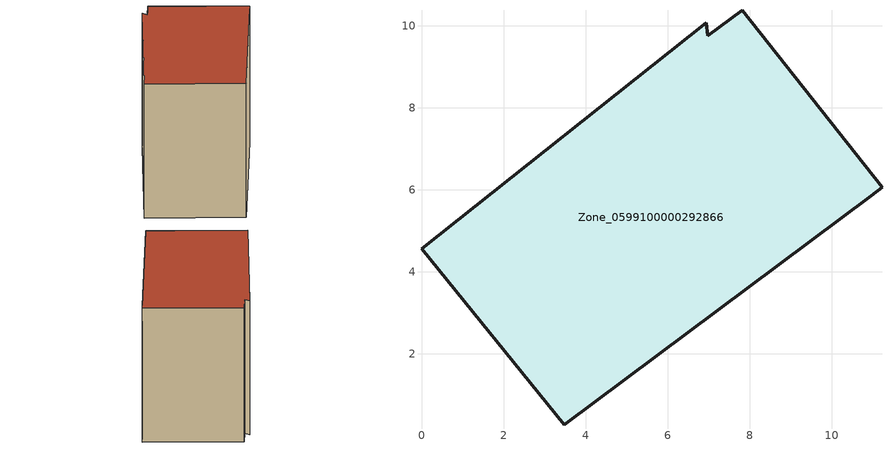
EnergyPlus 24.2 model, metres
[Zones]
Zone_0599100000292866
 floor ground (C_G): 6.97,9.76 7.82,10.37 11.22,6.07 10.96,5.86 3.47,0.28 0,4.56 6.94,10.08 z0
 wall outside (C_F): 3.47,0.28 10.96,5.86 11.22,6.07 7.82,10.37 6.97,9.76 6.94,10.08 0,4.56 3.47,0.28 z0:8
 roof outside (C_R): 6.97,9.76 6.94,10.08 0,4.56 3.47,0.28 10.96,5.86 11.22,6.07 7.82,10.37 z8
[BUILDING]
Pand.0599100000292866: North Axis=0; Terrain=City; Loads Convergence Tolerance Value=0.04; Temperature Convergence Tolerance Value=0.4; Solar Distribution=FullExterior; Maximum Number of Warmup Days=25; Minimum Number of Warmup Days=1
[Site:Location]
Rotterdam.The.Hague.AP_ZH_NLD Design_Conditions: Latitude=51.96; Longitude=4.45; Time Zone=1; Elevation=-4.5
[SITE:GROUNDTEMPERATURE:BUILDINGSURFACE]
18, 18, 18, 18, 18, 18, 18, 18, 18, 18, 18, 18
[MATERIAL] Thermal Absorptance=0.9; Solar Absorptance=0.7; Visible Absorptance=0.7
Name | Roughness | Thickness | Conductivity | Density | Specific Heat
G.D.1965 | MediumSmooth | 0.15 | 1 | 540 | 1210
F.D.1965 | Rough | 0.3 | 0.857143 | 1920 | 840
R.D.1965 | MediumRough | 0.2 | 0.08 | 1500 | 1000
[CONSTRUCTION]
C_G: G.D.1965
C_F: F.D.1965
C_R: R.D.1965
[ZONE]
Zone_0599100000292866: Type=1; Multiplier=1; Ceiling Height=Autocalculate; Volume=Autocalculate; Floor Area=autocalculate; Part of Total Floor Area=Yes
[ZONEINFILTRATION:DESIGNFLOWRATE]
Infil_Zone_0599100000292866: Zone or ZoneList or Space or SpaceList=Zone_0599100000292866; Schedule=AlwaysOn; Design Flow Rate Calculation Method=Flow/Area; Flow Rate per Floor Area=0.0042; Constant Term Coefficient=1; Temperature Term Coefficient=0; Velocity Term Coefficient=0; Velocity Squared Term Coefficient=0
[HVACTEMPLATE:ZONE:IDEALLOADSAIRSYSTEM]
Zone_0599100000292866: Maximum Heating Supply Air Temperature=50; Minimum Cooling Supply Air Temperature=13; Maximum Heating Supply Air Humidity Ratio=0.0156; Minimum Cooling Supply Air Humidity Ratio=0.0077; Heating Limit=NoLimit; Cooling Limit=NoLimit; Dehumidification Control Type=ConstantSensibleHeatRatio; Cooling Sensible Heat Ratio=0.7; Dehumidification Setpoint=60; Humidification Control Type=None; Humidification Setpoint=30; Outdoor Air Method=None; Outdoor Air Flow Rate per Person=0.00944; Outdoor Air Flow Rate per Zone Floor Area=0; Outdoor Air Flow Rate per Zone=0; Demand Controlled Ventilation Type=None; Outdoor Air Economizer Type=NoEconomizer; Heat Recovery Type=None; Sensible Heat Recovery Effectiveness=0.7; Latent Heat Recovery Effectiveness=0.65
[ZONECONTROL:THERMOSTAT]
ThermostatControl_Zone_0599100000292866: Zone or ZoneList=Zone_0599100000292866; Control Type Schedule=DualSetpointControlType; Control 1=Thermostat_Zone_0599100000292866; Temperature Difference Between Cutout And Setpoint=0
[THERMOSTATSETPOINT:DUALSETPOINT]
Thermostat_Zone_0599100000292866: Heating Setpoint Temperature Schedule=HeatingSetpoint_Zone_0599100000292866; Cooling Setpoint Temperature Schedule=CoolingSetpoint_Zone_0599100000292866
[SCHEDULE:COMPACT]
HeatingSetpoint_Zone_0599100000292866: Through: 12/31, For: AllDays, Until: 24:00, 21
CoolingSetpoint_Zone_0599100000292866: Through: 12/31, For: AllDays, Until: 24:00, 24
DualSetpointControlType: Through: 12/31, For: AllDays, Until: 24:00, 4
AlwaysOn: Through: 12/31, For: AllDays, Until: 24:00, 1
